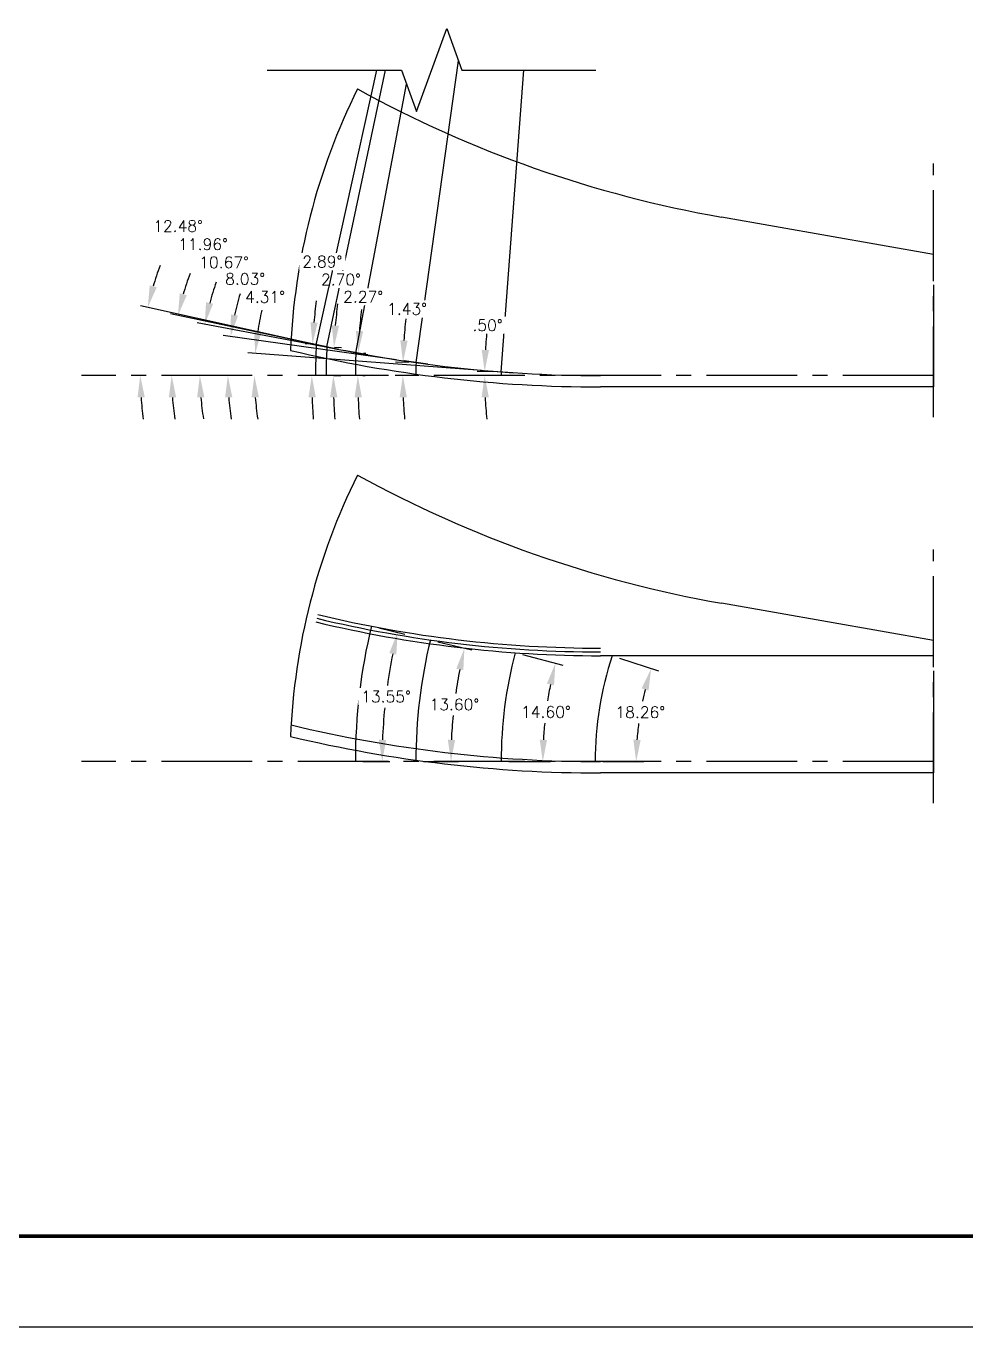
# Model space of a CAD drawing. Extents: x -34 to 0, y 36.5 to 60.7.
# Drawn here: x -25.51 to -17.75, y 36.45 to 47.2 of the extents above; entities that cross this region are included whole.
import ezdxf
from ezdxf.enums import TextEntityAlignment as Align

# ---------------------------------------------------------------- set-up
doc = ezdxf.new("R2010")
doc.units = 0
doc.header["$MEASUREMENT"] = 0
doc.header["$PDMODE"] = 35
doc.linetypes.add('CENTER2', pattern=[1.125, 0.75, -0.125, 0.125, -0.125])
doc.layers.get('0').update_dxf_attribs({"linetype": 'CONTINUOUS'})
doc.layers.get('Defpoints').update_dxf_attribs({"color": 10, "linetype": 'CONTINUOUS'})
for name, color, linetype in [('CLine', 5, 'CENTER2'), ('Construction', 191, 'CONTINUOUS'), ('Dims', 4, 'CONTINUOUS'), ('TEXT', 3, 'CONTINUOUS'), ('Title Block', 7, 'CONTINUOUS')]:
    doc.layers.add(name, color=color, linetype=linetype)
doc.styles.add('RomanD', font='romand.shx', dxfattribs={"width": 0.9})
doc.styles.add('RomanS', font='romans')
doc.dimstyles.new('Copy of Standard', dxfattribs={"dimtxt": 0.094, "dimasz": 0.18, "dimexe": 0.0625, "dimexo": 0.0625, "dimgap": 0.045, "dimtad": 0, "dimtih": 1, "dimtoh": 1, "dimdec": 4, "dimzin": 4, "dimdsep": 46, "dimtxsty": 'RomanS', "dimcen": 0.09, "dimazin": 1, "dimtfac": 1, "dimtdec": 4, "dimtofl": 0, "dimtmove": 0, "dimatfit": 1, "dimfxl": 1, "dimtolj": 1, "dimtzin": 0, "dimarcsym": 0})

# ---------------------------------------------------------------- blocks, each defined once
blk = doc.blocks.new('*D98')
at = {"layer": 'Defpoints', "color": 0, "transparency": 16777216}
for p in [(-21.724, 44.322), (-21.588, 44.342), (-21.588, 44.311), (-18.018, 44.311)]:
    blk.add_point(p, dxfattribs=at)
at = {"layer": 'Dims', "color": 0, "lineweight": -2, "transparency": 16777216}
for p, q in [((-21.65, 44.342), (-21.786, 44.344)), ((-21.65, 44.311), (-21.786, 44.311))]:
    blk.add_line(p, q, dxfattribs=at)
for start, end in [(173.9383, 176.7214), (182.7831, 185.5661)]:
    blk.add_arc((-18.018, 44.311), 3.706, start, end, dxfattribs=at)
at = {"layer": 'Dims', "color": 0, "transparency": 16777216}
for points in [[(-21.688, 44.522), (-21.748, 44.524), (-21.724, 44.343)], [(-21.749, 44.13), (-21.689, 44.132), (-21.724, 44.311)]]:
    blk.add_solid(points, dxfattribs=at)
at = {"layer": 'Dims', "color": 0, "transparency": 16777216, "insert": (-21.7, 44.727), "char_height": 0.094, "attachment_point": 5, "style": 'RomanS', "bg_fill": 3, "box_fill_scale": 1.25, "bg_fill_color": 256, "bg_fill_true_color": 13158600, "bg_fill_transparency": 0}
blk.add_mtext('\\A1;.50°', dxfattribs=at)
blk = doc.blocks.new('*D99')
at = {"layer": 'Defpoints', "color": 0, "transparency": 16777216}
for p in [(-22.291, 44.418), (-22.399, 44.348), (-22.292, 44.311), (-18.018, 44.311)]:
    blk.add_point(p, dxfattribs=at)
at = {"layer": 'Dims', "color": 0, "lineweight": -2, "transparency": 16777216}
for p, q in [((-22.353, 44.419), (-22.46, 44.422)), ((-22.355, 44.311), (-22.462, 44.311))]:
    blk.add_line(p, q, dxfattribs=at)
for start, end in [(173.8596, 176.2134), (182.3539, 184.7078)]:
    blk.add_arc((-18.018, 44.311), 4.382, start, end, dxfattribs=at)
at = {"layer": 'Dims', "color": 0, "transparency": 16777216}
for points in [[(-22.36, 44.599), (-22.42, 44.602), (-22.398, 44.421)], [(-22.426, 44.13), (-22.366, 44.132), (-22.399, 44.311)]]:
    blk.add_solid(points, dxfattribs=at)
at = {"layer": 'Dims', "color": 0, "transparency": 16777216, "insert": (-22.365, 44.861), "char_height": 0.094, "attachment_point": 5, "style": 'RomanS', "bg_fill": 3, "box_fill_scale": 1.25, "bg_fill_color": 256, "bg_fill_true_color": 13158600, "bg_fill_transparency": 0}
blk.add_mtext('\\A1;1.43°', dxfattribs=at)
blk = doc.blocks.new('*D100')
at = {"layer": 'Defpoints', "color": 0, "transparency": 16777216}
for p in [(-22.788, 44.5), (-22.791, 44.311), (-22.771, 44.374), (-18.018, 44.311)]:
    blk.add_point(p, dxfattribs=at)
at = {"layer": 'Dims', "color": 0, "lineweight": -2, "transparency": 16777216}
for p, q in [((-22.725, 44.497), (-22.705, 44.496)), ((-22.729, 44.311), (-22.709, 44.311))]:
    blk.add_line(p, q, dxfattribs=at)
for start, end in [(173.3954, 175.565), (182.1696, 184.3392)]:
    blk.add_arc((-18.018, 44.311), 4.754, start, end, dxfattribs=at)
at = {"layer": 'Dims', "color": 0, "transparency": 16777216}
for points in [[(-22.727, 44.677), (-22.787, 44.68), (-22.768, 44.499)], [(-22.798, 44.13), (-22.738, 44.132), (-22.771, 44.311)]]:
    blk.add_solid(points, dxfattribs=at)
at = {"layer": 'Dims', "color": 0, "transparency": 16777216, "insert": (-22.727, 44.962), "char_height": 0.094, "attachment_point": 5, "style": 'RomanS', "bg_fill": 3, "box_fill_scale": 1.25, "bg_fill_color": 256, "bg_fill_true_color": 13158600, "bg_fill_transparency": 0}
blk.add_mtext('\\A1;2.27°', dxfattribs=at)
blk = doc.blocks.new('*D101')
at = {"layer": 'Defpoints', "color": 0, "transparency": 16777216}
for p in [(-23.027, 44.548), (-22.973, 44.389), (-23.032, 44.311), (-18.018, 44.311)]:
    blk.add_point(p, dxfattribs=at)
at = {"layer": 'Dims', "color": 0, "lineweight": -2, "transparency": 16777216}
for p, q in [((-22.964, 44.545), (-22.905, 44.542)), ((-22.97, 44.311), (-22.911, 44.311))]:
    blk.add_line(p, q, dxfattribs=at)
for start, end in [(173.1337, 175.2149), (182.0812, 184.1624)]:
    blk.add_arc((-18.018, 44.311), 4.956, start, end, dxfattribs=at)
at = {"layer": 'Dims', "color": 0, "transparency": 16777216}
for points in [[(-22.926, 44.722), (-22.986, 44.726), (-22.968, 44.545)], [(-23, 44.131), (-22.94, 44.132), (-22.973, 44.311)]]:
    blk.add_solid(points, dxfattribs=at)
at = {"layer": 'Dims', "color": 0, "transparency": 16777216, "insert": (-22.91, 45.104), "char_height": 0.094, "attachment_point": 5, "style": 'RomanS', "bg_fill": 3, "box_fill_scale": 1.25, "bg_fill_color": 256, "bg_fill_true_color": 13158600, "bg_fill_transparency": 0}
blk.add_mtext('\\A1;2.70°', dxfattribs=at)
blk = doc.blocks.new('*D102')
at = {"layer": 'Defpoints', "color": 0, "transparency": 16777216}
for p in [(-25.052, 44.311), (-23.624, 44.372), (-21.687, 44.349), (-21.488, 44.334), (-18.018, 44.311)]:
    blk.add_point(p, dxfattribs=at)
at = {"layer": 'Dims', "color": 0, "lineweight": -2, "transparency": 16777216}
blk.add_line((-21.75, 44.354), (-23.68, 44.5), dxfattribs=at)
for start, end in [(167.2539, 171.4708), (184.2169, 188.4338)]:
    blk.add_arc((-21.178, 44.311), 2.446, start, end, dxfattribs=at)
at = {"layer": 'Dims', "color": 0, "transparency": 16777216}
for points in [[(-23.568, 44.67), (-23.627, 44.677), (-23.618, 44.495)], [(-23.648, 44.13), (-23.588, 44.132), (-23.625, 44.311)]]:
    blk.add_solid(points, dxfattribs=at)
at = {"layer": 'Dims', "color": 0, "transparency": 16777216, "insert": (-23.537, 44.96), "char_height": 0.094, "attachment_point": 5, "style": 'RomanS', "bg_fill": 3, "box_fill_scale": 1.25, "bg_fill_color": 256, "bg_fill_true_color": 13158600, "bg_fill_transparency": 0}
blk.add_mtext('\\A1;4.31°', dxfattribs=at)
blk = doc.blocks.new('*D103')
at = {"layer": 'Defpoints', "color": 0, "transparency": 16777216}
for p in [(-23.841, 44.419), (-22.39, 44.432), (-22.192, 44.404), (-25.052, 44.311), (-18.018, 44.311)]:
    blk.add_point(p, dxfattribs=at)
at = {"layer": 'Dims', "color": 0, "lineweight": -2, "transparency": 16777216}
blk.add_line((-22.452, 44.441), (-23.883, 44.642), dxfattribs=at)
for start, end in [(163.0442, 167.5083), (184.4642, 188.9283)]:
    blk.add_arc((-21.533, 44.311), 2.311, start, end, dxfattribs=at)
at = {"layer": 'Dims', "color": 0, "transparency": 16777216}
for points in [[(-23.76, 44.806), (-23.819, 44.816), (-23.821, 44.634)], [(-23.867, 44.13), (-23.807, 44.132), (-23.844, 44.311)]]:
    blk.add_solid(points, dxfattribs=at)
at = {"layer": 'Dims', "color": 0, "transparency": 16777216, "insert": (-23.701, 45.11), "char_height": 0.094, "attachment_point": 5, "style": 'RomanS', "bg_fill": 3, "box_fill_scale": 1.25, "bg_fill_color": 256, "bg_fill_true_color": 13158600, "bg_fill_transparency": 0}
blk.add_mtext('\\A1;8.03°', dxfattribs=at)
blk = doc.blocks.new('*D104')
at = {"layer": 'Defpoints', "color": 0, "transparency": 16777216}
for p in [(-22.886, 44.518), (-24.07, 44.453), (-22.689, 44.481), (-25.052, 44.311), (-18.018, 44.311)]:
    blk.add_point(p, dxfattribs=at)
at = {"layer": 'Dims', "color": 0, "lineweight": -2, "transparency": 16777216}
blk.add_line((-22.947, 44.53), (-24.097, 44.746), dxfattribs=at)
for start, end in [(160.3098, 164.8181), (184.5083, 189.0165)]:
    blk.add_arc((-21.786, 44.311), 2.288, start, end, dxfattribs=at)
at = {"layer": 'Dims', "color": 0, "transparency": 16777216}
for points in [[(-23.966, 44.904), (-24.024, 44.917), (-24.035, 44.735)], [(-24.098, 44.13), (-24.038, 44.132), (-24.075, 44.311)]]:
    blk.add_solid(points, dxfattribs=at)
at = {"layer": 'Dims', "color": 0, "transparency": 16777216, "insert": (-23.875, 45.246), "char_height": 0.094, "attachment_point": 5, "style": 'RomanS', "bg_fill": 3, "box_fill_scale": 1.25, "bg_fill_color": 256, "bg_fill_true_color": 13158600, "bg_fill_transparency": 0}
blk.add_mtext('\\A1;10.67°', dxfattribs=at)
blk = doc.blocks.new('*D105')
at = {"layer": 'Defpoints', "color": 0, "transparency": 16777216}
for p in [(-23.125, 44.568), (-22.929, 44.527), (-24.302, 44.478), (-25.052, 44.311), (-18.018, 44.311)]:
    blk.add_point(p, dxfattribs=at)
at = {"layer": 'Dims', "color": 0, "lineweight": -2, "transparency": 16777216}
blk.add_line((-23.186, 44.581), (-24.317, 44.821), dxfattribs=at)
for start, end in [(159.4427, 163.7436), (184.3009, 188.6017)]:
    blk.add_arc((-21.91, 44.311), 2.399, start, end, dxfattribs=at)
at = {"layer": 'Dims', "color": 0, "transparency": 16777216}
for points in [[(-24.183, 44.975), (-24.241, 44.99), (-24.256, 44.808)], [(-24.331, 44.13), (-24.271, 44.132), (-24.308, 44.311)]]:
    blk.add_solid(points, dxfattribs=at)
at = {"layer": 'Dims', "color": 0, "transparency": 16777216, "insert": (-24.049, 45.396), "char_height": 0.094, "attachment_point": 5, "style": 'RomanS', "bg_fill": 3, "box_fill_scale": 1.25, "bg_fill_color": 256, "bg_fill_true_color": 13158600, "bg_fill_transparency": 0}
blk.add_mtext('\\A1;11.96°', dxfattribs=at)
blk = doc.blocks.new('*D124')
at = {"layer": 'Defpoints', "color": 0, "transparency": 16777216}
for p in [(-20.67, 41.997), (-20.459, 41.382), (-20.811, 41.122), (-18.018, 41.122)]:
    blk.add_point(p, dxfattribs=at)
at = {"layer": 'Dims', "color": 0, "lineweight": -2, "transparency": 16777216}
for p, q in [((-20.611, 41.977), (-20.29, 41.872)), ((-20.748, 41.122), (-20.41, 41.122))]:
    blk.add_line(p, q, dxfattribs=at)
for start, end in [(165.946, 168.2479), (172.6033, 175.7987)]:
    blk.add_arc((-18.018, 41.122), 2.455, start, end, dxfattribs=at)
at = {"layer": 'Dims', "color": 0, "transparency": 16777216}
for points in [[(-20.428, 41.727), (-20.371, 41.71), (-20.349, 41.891)], [(-20.436, 41.301), (-20.496, 41.303), (-20.473, 41.122)]]:
    blk.add_solid(points, dxfattribs=at)
at = {"layer": 'Dims', "color": 0, "transparency": 16777216, "insert": (-20.439, 41.53), "char_height": 0.094, "attachment_point": 5, "style": 'RomanS', "bg_fill": 3, "box_fill_scale": 1.25, "bg_fill_color": 256, "bg_fill_true_color": 13158600, "bg_fill_transparency": 0}
blk.add_mtext('\\A1;18.26°', dxfattribs=at)
blk = doc.blocks.new('*D125')
at = {"layer": 'Defpoints', "color": 0, "transparency": 16777216}
for p in [(-21.473, 42.022), (-21.198, 41.667), (-21.588, 41.122), (-18.018, 41.122)]:
    blk.add_point(p, dxfattribs=at)
at = {"layer": 'Dims', "color": 0, "lineweight": -2, "transparency": 16777216}
for p, q in [((-21.412, 42.006), (-21.079, 41.919)), ((-21.525, 41.122), (-21.181, 41.122))]:
    blk.add_line(p, q, dxfattribs=at)
for start, end in [(168.5993, 171.0507), (174.3455, 176.803)]:
    blk.add_arc((-18.018, 41.122), 3.226, start, end, dxfattribs=at)
at = {"layer": 'Dims', "color": 0, "transparency": 16777216}
for points in [[(-21.21, 41.766), (-21.151, 41.753), (-21.14, 41.935)], [(-21.209, 41.301), (-21.269, 41.303), (-21.244, 41.122)]]:
    blk.add_solid(points, dxfattribs=at)
at = {"layer": 'Dims', "color": 0, "transparency": 16777216, "insert": (-21.218, 41.532), "char_height": 0.094, "attachment_point": 5, "style": 'RomanS', "bg_fill": 3, "box_fill_scale": 1.25, "bg_fill_color": 256, "bg_fill_true_color": 13158600, "bg_fill_transparency": 0}
blk.add_mtext('\\A1;14.60°', dxfattribs=at)
blk = doc.blocks.new('*D126')
at = {"layer": 'Defpoints', "color": 0, "transparency": 16777216}
for p in [(-22.172, 42.127), (-21.953, 41.75), (-22.292, 41.122), (-18.018, 41.122)]:
    blk.add_point(p, dxfattribs=at)
at = {"layer": 'Dims', "color": 0, "lineweight": -2, "transparency": 16777216}
for p, q in [((-22.111, 42.113), (-21.83, 42.045)), ((-22.23, 41.122), (-21.94, 41.122))]:
    blk.add_line(p, q, dxfattribs=at)
for start, end in [(168.9845, 171.8639), (174.5285, 177.4117)]:
    blk.add_arc((-18.018, 41.122), 3.985, start, end, dxfattribs=at)
at = {"layer": 'Dims', "color": 0, "transparency": 16777216}
for points in [[(-21.958, 41.89), (-21.9, 41.877), (-21.891, 42.059)], [(-21.968, 41.301), (-22.028, 41.303), (-22.002, 41.122)]]:
    blk.add_solid(points, dxfattribs=at)
at = {"layer": 'Dims', "color": 0, "transparency": 16777216, "insert": (-21.974, 41.594), "char_height": 0.094, "attachment_point": 5, "style": 'RomanS', "bg_fill": 3, "box_fill_scale": 1.25, "bg_fill_color": 256, "bg_fill_true_color": 13158600, "bg_fill_transparency": 0}
blk.add_mtext('\\A1;13.60°', dxfattribs=at)
blk = doc.blocks.new('*D127')
at = {"layer": 'Defpoints', "color": 0, "transparency": 16777216}
for p in [(-22.658, 42.24), (-22.514, 41.837), (-22.791, 41.122), (-18.018, 41.122)]:
    blk.add_point(p, dxfattribs=at)
at = {"layer": 'Dims', "color": 0, "lineweight": -2, "transparency": 16777216}
for p, q in [((-22.598, 42.226), (-22.383, 42.174)), ((-22.729, 41.122), (-22.508, 41.122))]:
    blk.add_line(p, q, dxfattribs=at)
for start, end in [(168.7154, 172.0574), (174.3896, 177.7345)]:
    blk.add_arc((-18.018, 41.122), 4.553, start, end, dxfattribs=at)
at = {"layer": 'Dims', "color": 0, "transparency": 16777216}
for points in [[(-22.511, 42.019), (-22.453, 42.006), (-22.443, 42.189)], [(-22.537, 41.301), (-22.597, 41.303), (-22.57, 41.122)]]:
    blk.add_solid(points, dxfattribs=at)
at = {"layer": 'Dims', "color": 0, "transparency": 16777216, "insert": (-22.538, 41.659), "char_height": 0.094, "attachment_point": 5, "style": 'RomanS', "bg_fill": 3, "box_fill_scale": 1.25, "bg_fill_color": 256, "bg_fill_true_color": 13158600, "bg_fill_transparency": 0}
blk.add_mtext('\\A1;13.55°', dxfattribs=at)
blk = doc.blocks.new('*D132')
at = {"layer": 'Defpoints', "color": 0, "transparency": 16777216}
for p in [(-24.56, 44.5), (-23.125, 44.569), (-23.123, 44.568), (-25.052, 44.311), (-18.018, 44.311)]:
    blk.add_point(p, dxfattribs=at)
at = {"layer": 'Dims', "color": 0, "lineweight": -2, "transparency": 16777216}
blk.add_line((-23.186, 44.582), (-24.566, 44.888), dxfattribs=at)
for start, end in [(159.6095, 163.5667), (183.9572, 187.9143)]:
    blk.add_arc((-21.96, 44.311), 2.607, start, end, dxfattribs=at)
at = {"layer": 'Dims', "color": 0, "transparency": 16777216}
for points in [[(-24.431, 45.041), (-24.489, 45.056), (-24.505, 44.874)], [(-24.59, 44.13), (-24.53, 44.132), (-24.567, 44.311)]]:
    blk.add_solid(points, dxfattribs=at)
at = {"layer": 'Dims', "color": 0, "transparency": 16777216, "insert": (-24.255, 45.546), "char_height": 0.094, "attachment_point": 5, "style": 'RomanS', "bg_fill": 3, "box_fill_scale": 1.25, "bg_fill_color": 256, "bg_fill_true_color": 13158600, "bg_fill_transparency": 0}
blk.add_mtext('\\A1;12.48°', dxfattribs=at)
blk = doc.blocks.new('*D133')
at = {"layer": 'Defpoints', "color": 0, "transparency": 16777216}
for p in [(-23.124, 44.569), (-23.151, 44.397), (-23.13, 44.311), (-18.018, 44.311)]:
    blk.add_point(p, dxfattribs=at)
at = {"layer": 'Dims', "color": 0, "lineweight": -2, "transparency": 16777216}
for p, q in [((-23.186, 44.572), (-23.207, 44.573)), ((-23.193, 44.311), (-23.214, 44.311))]:
    blk.add_line(p, q, dxfattribs=at)
for start, end in [(173.0945, 175.1035), (182.009, 184.0181)]:
    blk.add_arc((-18.018, 44.311), 5.134, start, end, dxfattribs=at)
at = {"layer": 'Dims', "color": 0, "transparency": 16777216}
for points in [[(-23.103, 44.747), (-23.162, 44.751), (-23.145, 44.57)], [(-23.178, 44.131), (-23.118, 44.132), (-23.151, 44.311)]]:
    blk.add_solid(points, dxfattribs=at)
at = {"layer": 'Dims', "color": 0, "transparency": 16777216, "insert": (-23.064, 45.252), "char_height": 0.094, "attachment_point": 5, "style": 'RomanS', "bg_fill": 3, "box_fill_scale": 1.25, "bg_fill_color": 256, "bg_fill_true_color": 13158600, "bg_fill_transparency": 0}
blk.add_mtext('\\A1;2.89°', dxfattribs=at)
blk = doc.blocks.new('COT_Dblock')
at = {"layer": 'Title Block', "color": 8}
blk.add_lwpolyline([(0, 0), (34, 0), (34, 22), (0, 22)], close=True, dxfattribs=at)
at = {"layer": 'Title Block', "const_width": 0.03}
blk.add_lwpolyline([(33.13, 21.25), (0.87, 21.25), (0.87, 0.75), (33.13, 0.75)], close=True, dxfattribs=at)
at = {"layer": 'Title Block', "color": 1, "style": 'RomanS', "flags": 8}
for tag, p in [('FNAME', (0.62, 3.75)), ('REVDATE', (0.62, 2.25)), ('USER', (0.62, 0.75))]:
    blk.add_attdef(tag, text='', height=0.047, rotation=90, dxfattribs=at).set_placement(p, align=Align.BOTTOM_LEFT)
at = {"layer": 'Title Block', "color": 3, "style": 'RomanS', "flags": 8}
blk.add_attdef('DRAWN', text='', height=0.11, dxfattribs=at).set_placement((28.7, 1.984), align=Align.MIDDLE_CENTER)
at = {"layer": 'Title Block', "color": 3, "style": 'RomanD', "width": 0.9, "flags": 8}
for tag, height, p in [('TITL1', 0.125, (31.337, 1.684)), ('TITL2', 0.094, (31.337, 1.514)), ('TITL3', 0.094, (31.337, 1.374))]:
    blk.add_attdef(tag, text='', height=height, dxfattribs=at).set_placement(p, align=Align.MIDDLE_CENTER)
at = {"layer": 'Title Block', "color": 3, "style": 'RomanS', "flags": 8}
for tag, p in [('DDATE', (28.356, 1.672)), ('CHECK', (28.356, 1.406)), ('MATRL', (28.356, 1.149)), ('PDATE', (28.356, 0.883)), ('SCALE', (29.896, 0.855)), ('SHEET', (32.005, 0.855))]:
    blk.add_attdef(tag, text='', height=0.094, dxfattribs=at).set_placement(p, align=Align.MIDDLE_LEFT)
for tag, p in [('FSCM#', (30.337, 1.121)), ('DWG#', (31.81, 1.121)), ('REV#', (32.97, 1.121))]:
    blk.add_attdef(tag, text='', height=0.094, dxfattribs=at).set_placement(p, align=Align.TOP_CENTER)

msp = doc.modelspace()

# ---------------------------------------------------------------- linework, layer by layer
for p, q in [((-18.01764, 45.31103), (-19.76764, 45.6196)), ((-18.01764, 45.06103), (-18.01764, 44.21728)), ((-22.92906, 44.52689), (-23.12472, 44.56832)), ((-22.68937, 44.48121), (-22.88591, 44.51825)), ((-22.19166, 44.40394), (-22.3897, 44.43186)), ((-21.68743, 44.34943), (-21.488, 44.33439)), ((-18.01764, 44.21728), (-20.76764, 44.21728)), ((-18.01764, 42.12197), (-19.76764, 42.43054)), ((-18.01764, 41.87197), (-18.01764, 41.02822)), ((-18.01764, 41.02822), (-20.76764, 41.02822))]:
    msp.add_line(p, q)
at = {"linetype": 'Continuous', "flags": 128}
msp.add_lwpolyline([(-23.51823, 46.83491), (-22.41162, 46.83491), (-22.28662, 46.49147), (-22.03662, 47.17834), (-21.91162, 46.83491), (-20.80501, 46.83491)], dxfattribs=at)
for centre, radius, start, end in [((-18.01764, 44.31103), 5.3125, 153.535918, 177.757078), ((-18.07457, 55.22148), 9.75, 241.187959, 259.999999), ((-20.76764, 55.21728), 11, 256.550717, 270), ((-18.01764, 41.12197), 5.3125, 153.535918, 177.757078), ((-18.07457, 52.03242), 9.75, 241.187959, 259.999999), ((-20.76764, 52.02822), 11, 256.550717, 270)]:
    msp.add_arc(centre, radius, start, end)
at = {"layer": 'CLine'}
for p, q in [((-18.01764, 43.96728), (-18.01764, 46.06252)), ((-18.01764, 40.77822), (-18.01764, 42.87346))]:
    msp.add_line(p, q, dxfattribs=at)
at = {"layer": 'CLine', "color": 1}
for p, q in [((-18.01764, 44.31103), (-25.05239, 44.31103)), ((-18.01764, 41.12197), (-25.05239, 41.12197))]:
    msp.add_line(p, q, dxfattribs=at)
at = {"layer": 'CLine', "color": 1, "linetype": 'ByBlock'}
msp.add_line((-18.01764, 41.99697), (-20.76764, 41.99697), dxfattribs=at)
for centre, radius in [((-20.76764, 55.21728), 10.90625), ((-20.76764, 52.02822), 10.03125), ((-20.76764, 52.02822), 10), ((-20.76764, 52.02822), 9.96875), ((-20.76764, 52.02822), 10.90625)]:
    msp.add_arc(centre, radius, 256.457715, 270, dxfattribs=at)
at = {"layer": 'Construction'}
for p, q in [((-22.29068, 44.4179), (-21.93914, 46.91053)), ((-23.02689, 44.5476), (-22.54256, 46.83491)), ((-21.58772, 44.34191), (-21.39973, 46.83491)), ((-22.78764, 44.49973), (-22.36938, 46.71887))]:
    msp.add_line(p, q, dxfattribs=at)
at = {"layer": 'TEXT'}
for centre, radius, start in [((-18.01764, 44.31103), 5.01484, 177.296117), ((-18.01764, 44.31103), 4.77373, 177.734578), ((-18.01764, 44.31103), 4.27438, 178.567327), ((-18.01764, 44.31103), 3.57021, 179.504486), ((-18.01764, 41.12197), 4.77373, 166.449829), ((-18.01764, 41.12197), 4.27438, 166.396134), ((-18.01764, 41.12197), 3.57021, 165.402313), ((-18.01764, 41.12197), 2.79328, 161.744667)]:
    msp.add_arc(centre, radius, start, 180, dxfattribs=at)

# ---------------------------------------------------------------- next in the draw order: dimensions: what is measured, and where the dimension line sits
at = {"layer": 'Dims'}
for base, center, p1, p2, picture, middle in [((-21.72369, 44.32171), (-18.01764, 44.31103), (-21.58772, 44.34191), (-21.58785, 44.31103), '*D98', (-21.7003, 44.72689)), ((-20.4591, 41.38225), (-18.01764, 41.12197), (-20.67033, 41.99697), (-20.81091, 41.12197), '*D124', (-20.43879, 41.53006))]:
    dim = msp.add_angular_dim_3p(base=base, center=center, p1=p1, p2=p2, dimstyle='Copy of Standard', override={"dimtfill": 1}, dxfattribs=at)
    dim.commit()
    dim.dimension.update_dxf_attribs({"geometry": picture, "text_midpoint": middle, "dimtype": 165})

# ---------------------------------------------------------------- next in the draw order: dimensions: what is measured, and where the dimension line sits
dim = msp.add_angular_dim_3p(base=(-22.39917, 44.34755), center=(-18.01764, 44.31103), p1=(-22.29068, 44.4179), p2=(-22.29202, 44.31103), dimstyle='Copy of Standard', override={"dimtfill": 1}, dxfattribs=at)
dim.commit()
dim.dimension.update_dxf_attribs({"geometry": '*D99', "text_midpoint": (-22.36465, 44.86117), "dimtype": 165})
dim = msp.add_angular_dim_3p(base=(-21.19753, 41.66734), center=(-18.01764, 41.12197), p1=(-21.4726, 42.02177), p2=(-21.58785, 41.12197), dimstyle='Copy of Standard', override={"dimtfill": 1}, dxfattribs=at)
dim.commit()
dim.dimension.update_dxf_attribs({"geometry": '*D125', "text_midpoint": (-21.21782, 41.53186)})

# ---------------------------------------------------------------- next in the draw order: dimensions: what is measured, and where the dimension line sits
dim = msp.add_angular_dim_3p(base=(-22.77104, 44.37368), center=(-18.01764, 44.31103), p1=(-22.78764, 44.49973), p2=(-22.79137, 44.31103), dimstyle='Copy of Standard', override={"dimtfill": 1}, dxfattribs=at)
dim.commit()
dim.dimension.update_dxf_attribs({"geometry": '*D100', "text_midpoint": (-22.72669, 44.96189), "dimtype": 165})
dim = msp.add_angular_dim_3p(base=(-21.95265, 41.75009), center=(-18.01764, 41.12197), p1=(-22.1721, 42.12734), p2=(-22.29202, 41.12197), dimstyle='Copy of Standard', override={"dimtfill": 1}, dxfattribs=at)
dim.commit()
dim.dimension.update_dxf_attribs({"geometry": '*D126', "text_midpoint": (-21.97442, 41.59392)})

# ---------------------------------------------------------------- next in the draw order: dimensions: what is measured, and where the dimension line sits
dim = msp.add_angular_dim_3p(base=(-22.97275, 44.38898), center=(-18.01764, 44.31103), p1=(-23.02689, 44.5476), p2=(-23.03247, 44.31103), dimstyle='Copy of Standard', override={"dimtfill": 1}, dxfattribs=at)
dim.commit()
dim.dimension.update_dxf_attribs({"geometry": '*D101', "text_midpoint": (-22.90957, 45.10363), "dimtype": 165})
dim = msp.add_angular_dim_3p(base=(-22.5137, 41.83677), center=(-18.01764, 41.12197), p1=(-22.65849, 42.24044), p2=(-22.79137, 41.12197), dimstyle='Copy of Standard', override={"dimtfill": 1}, dxfattribs=at)
dim.commit()
dim.dimension.update_dxf_attribs({"geometry": '*D127', "text_midpoint": (-22.53837, 41.65904)})

# ---------------------------------------------------------------- next in the draw order: dimensions: what is measured, and where the dimension line sits
dim = msp.add_angular_dim_2l(base=(-23.62374, 44.3724), line1=((-21.68743, 44.34943), (-21.488, 44.33439)), line2=((-18.01764, 44.31103), (-25.05239, 44.31103)), dimstyle='Copy of Standard', override={"dimtfill": 1}, dxfattribs=at)
dim.commit()
dim.dimension.update_dxf_attribs({"geometry": '*D102', "text_midpoint": (-23.53697, 44.95961), "dimtype": 162})

# ---------------------------------------------------------------- next in the draw order: dimensions: what is measured, and where the dimension line sits
dim = msp.add_angular_dim_2l(base=(-23.841206, 44.418912), line1=((-18.017636, 44.311031), (-25.052394, 44.311031)), line2=((-22.19166, 44.403935), (-22.3897, 44.431865)), dimstyle='Copy of Standard', override={"dimtfill": 1}, dxfattribs=at)
dim.commit()
dim.dimension.update_dxf_attribs({"geometry": '*D103', "text_midpoint": (-23.701296, 45.109761), "dimtype": 162})

# ---------------------------------------------------------------- next in the draw order: dimensions: what is measured, and where the dimension line sits
dim = msp.add_angular_dim_2l(base=(-24.07026, 44.45303), line1=((-18.01764, 44.31103), (-25.05239, 44.31103)), line2=((-22.68937, 44.48121), (-22.88591, 44.51825)), dimstyle='Copy of Standard', override={"dimtfill": 1}, dxfattribs=at)
dim.commit()
dim.dimension.update_dxf_attribs({"geometry": '*D104', "text_midpoint": (-23.87502, 45.24584), "dimtype": 162})

# ---------------------------------------------------------------- next in the draw order: dimensions: what is measured, and where the dimension line sits
dim = msp.add_angular_dim_2l(base=(-24.30235, 44.47772), line1=((-18.01764, 44.31103), (-25.05239, 44.31103)), line2=((-22.92906, 44.52689), (-23.12472, 44.56832)), dimstyle='Copy of Standard', override={"dimtfill": 1}, dxfattribs=at)
dim.commit()
dim.dimension.update_dxf_attribs({"geometry": '*D105', "text_midpoint": (-24.04873, 45.39599), "dimtype": 162})

# ---------------------------------------------------------------- next in the draw order: linework, layer by layer
msp.add_line((-23.01618, 44.54487), (-23.2115, 44.5879))
at = {"layer": 'Construction'}
msp.add_line((-23.11384, 44.56638), (-22.61413, 46.83491), dxfattribs=at)
at = {"layer": 'TEXT'}
msp.add_arc((-18.01764, 44.31103), 5.1026, 177.131507, 180, dxfattribs=at)

# ---------------------------------------------------------------- next in the draw order: dimensions: what is measured, and where the dimension line sits
at = {"layer": 'Dims'}
dim = msp.add_angular_dim_2l(base=(-24.5596389, 44.5000702), line1=((-18.0176365, 44.311031), (-25.0523938, 44.311031)), line2=((-23.1247221, 44.5687864), (-23.1227694, 44.5683543)), dimstyle='Copy of Standard', override={"dimtfill": 1}, dxfattribs=at)
dim.commit()
dim.dimension.update_dxf_attribs({"geometry": '*D132', "text_midpoint": (-24.2553187, 45.5461472), "dimtype": 162})

# ---------------------------------------------------------------- next in the draw order: dimensions: what is measured, and where the dimension line sits
dim = msp.add_angular_dim_3p(base=(-23.15057, 44.39726), center=(-18.01764, 44.31103), p1=(-23.12375, 44.56857), p2=(-23.13024, 44.31103), dimstyle='Copy of Standard', override={"dimtfill": 1}, dxfattribs=at)
dim.commit()
dim.dimension.update_dxf_attribs({"geometry": '*D133', "text_midpoint": (-23.06439, 45.25164), "dimtype": 165})

# ---------------------------------------------------------------- next in the draw order: block references
at = {"layer": 'Title Block'}
msp.add_blockref('COT_Dblock', (-34, 36.45194), dxfattribs=at)

doc.saveas('drawing.dxf')
